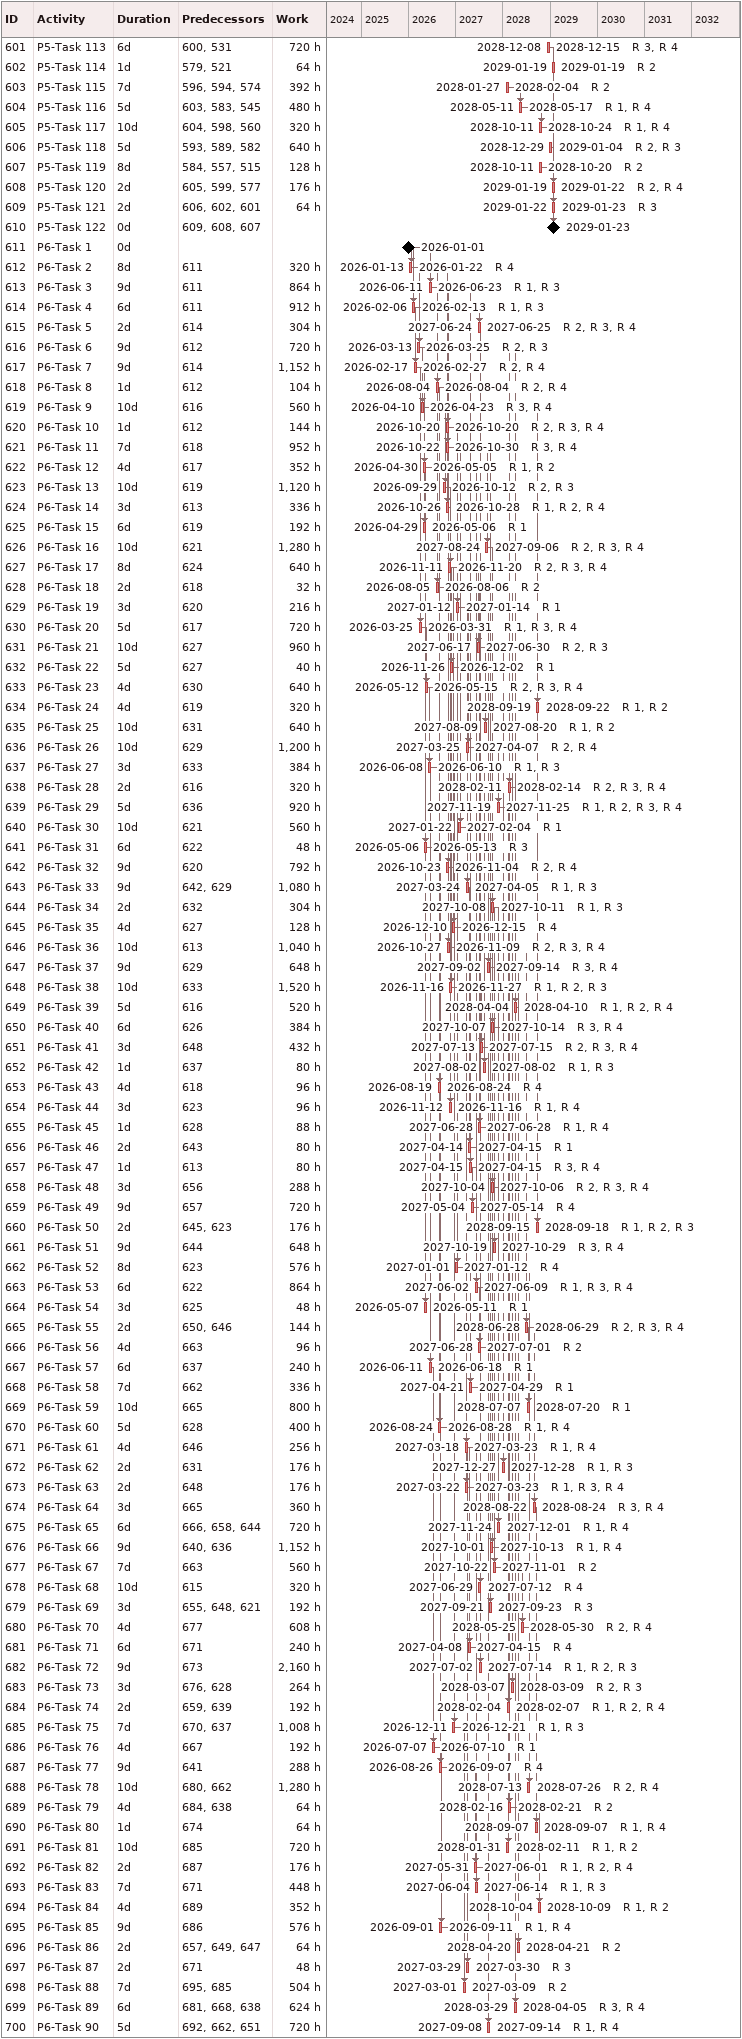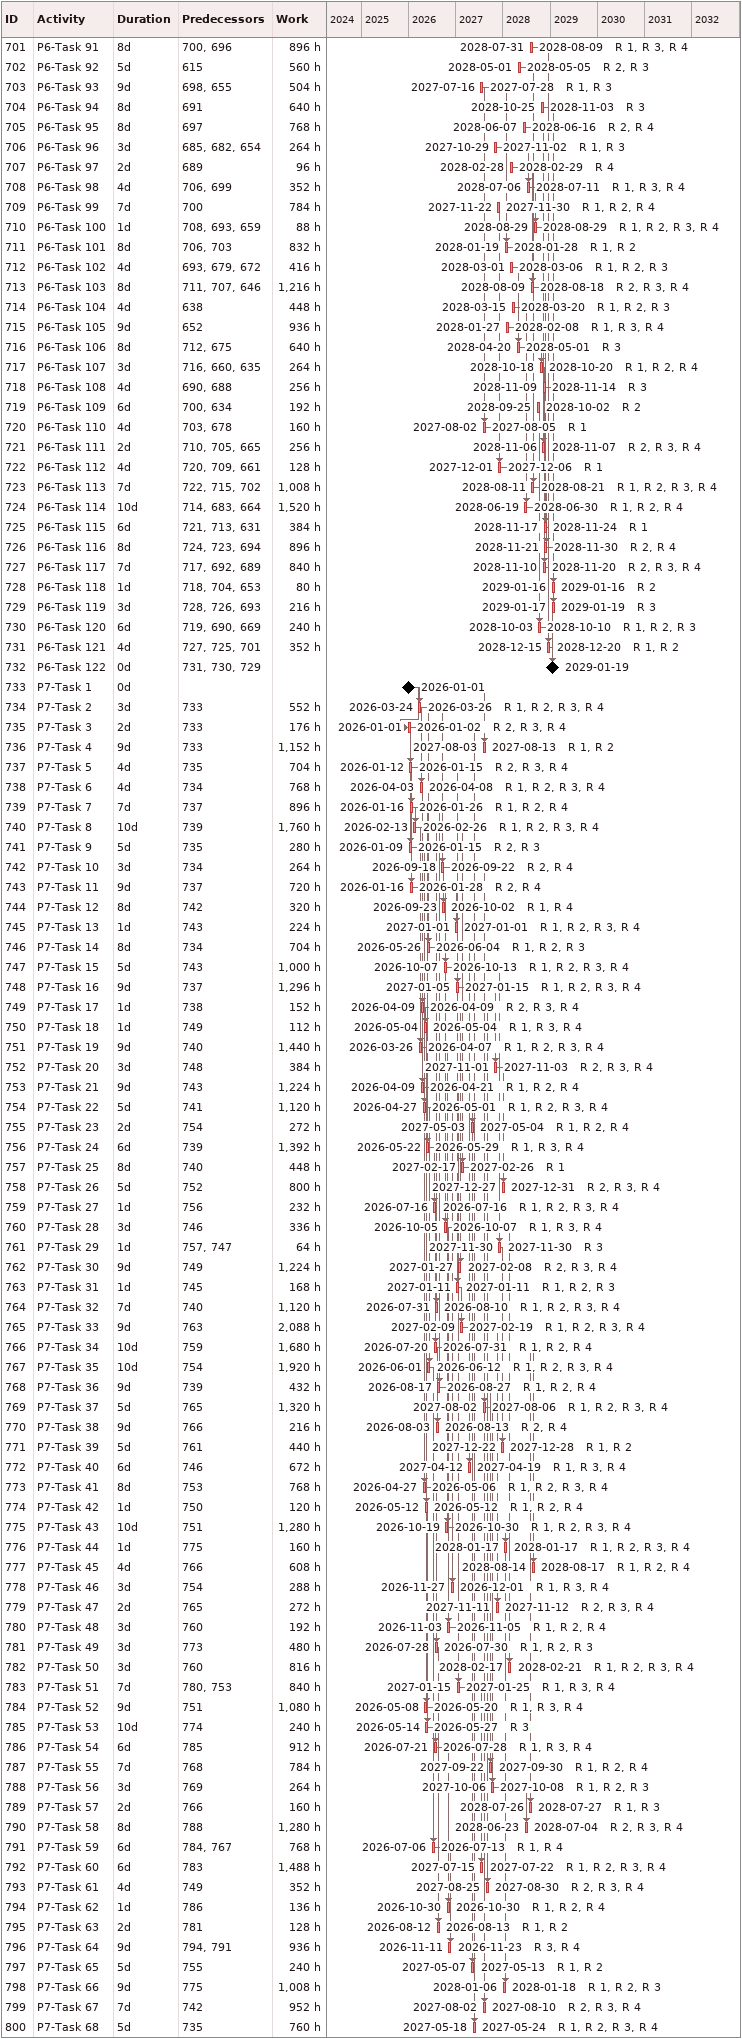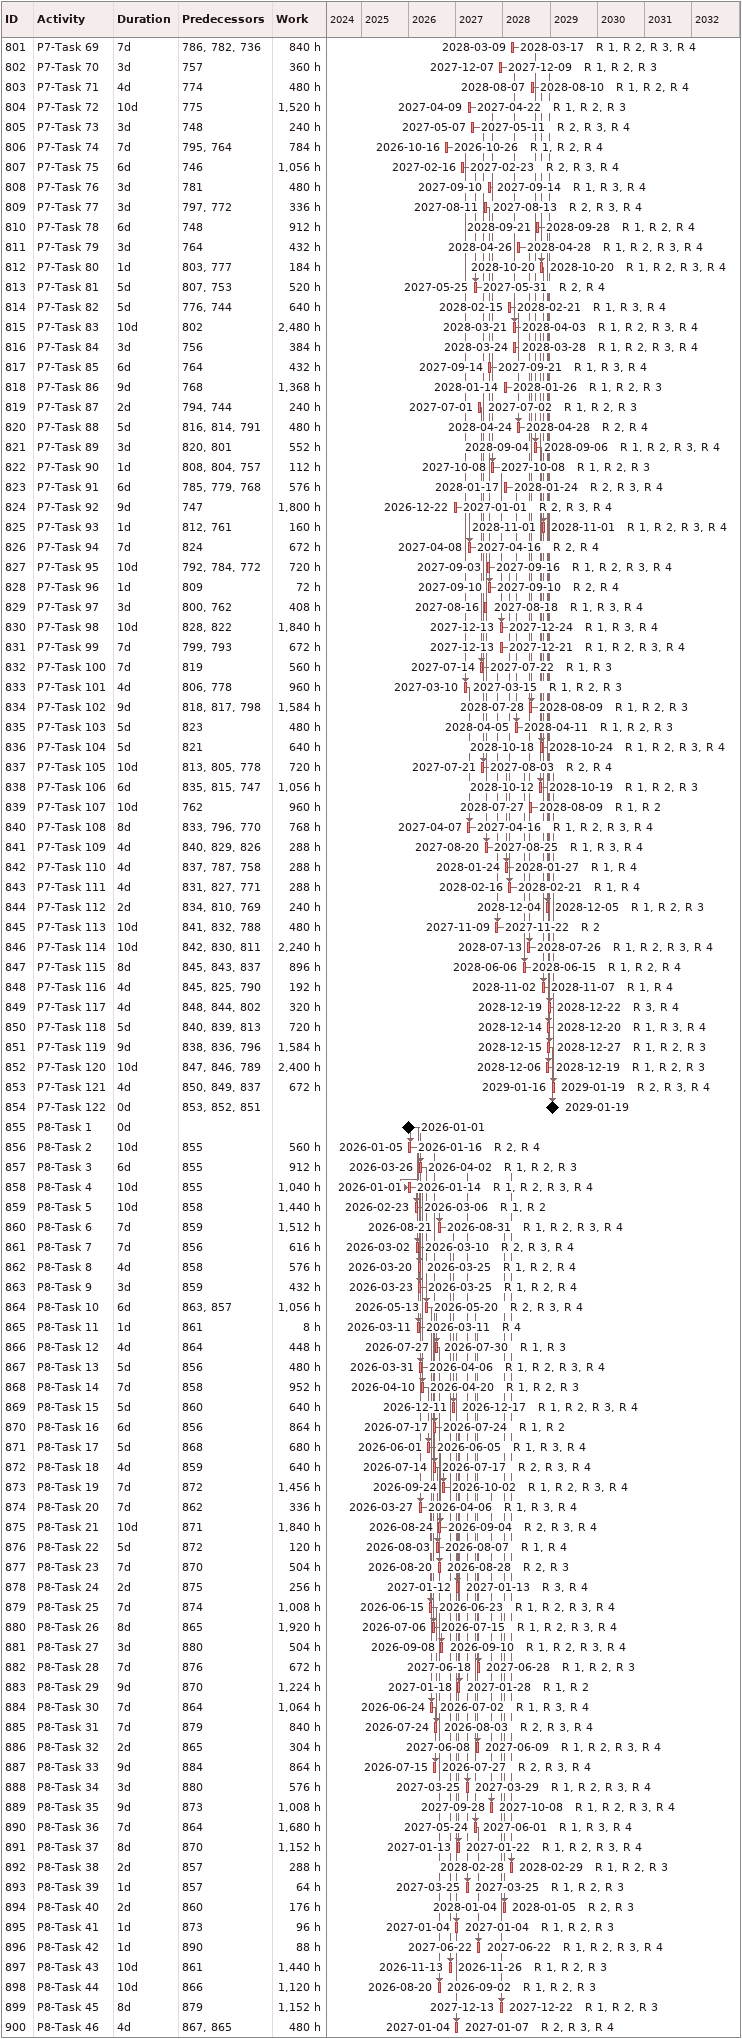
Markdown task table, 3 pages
| ID | Task | Duration | Start | Finish | Predecessors | Resources | Work (h) |
|---|---|---|---|---|---|---|---|
| 601 | P5-Task 113 | 6d | 2028-12-08 | 2028-12-15 | 600, 531 | R 3, R 4 | 720 |
| 602 | P5-Task 114 | 1d | 2029-01-19 | 2029-01-19 | 579, 521 | R 2 | 64 |
| 603 | P5-Task 115 | 7d | 2028-01-27 | 2028-02-04 | 596, 594, 574 | R 2 | 392 |
| 604 | P5-Task 116 | 5d | 2028-05-11 | 2028-05-17 | 603, 583, 545 | R 1, R 4 | 480 |
| 605 | P5-Task 117 | 10d | 2028-10-11 | 2028-10-24 | 604, 598, 560 | R 1, R 4 | 320 |
| 606 | P5-Task 118 | 5d | 2028-12-29 | 2029-01-04 | 593, 589, 582 | R 2, R 3 | 640 |
| 607 | P5-Task 119 | 8d | 2028-10-11 | 2028-10-20 | 584, 557, 515 | R 2 | 128 |
| 608 | P5-Task 120 | 2d | 2029-01-19 | 2029-01-22 | 605, 599, 577 | R 2, R 4 | 176 |
| 609 | P5-Task 121 | 2d | 2029-01-22 | 2029-01-23 | 606, 602, 601 | R 3 | 64 |
| 610 | P5-Task 122 | 0d | 2029-01-23 | 2029-01-23 | 609, 608, 607 |  |  |
| 611 | P6-Task 1 | 0d | 2026-01-01 | 2026-01-01 |  |  |  |
| 612 | P6-Task 2 | 8d | 2026-01-13 | 2026-01-22 | 611 | R 4 | 320 |
| 613 | P6-Task 3 | 9d | 2026-06-11 | 2026-06-23 | 611 | R 1, R 3 | 864 |
| 614 | P6-Task 4 | 6d | 2026-02-06 | 2026-02-13 | 611 | R 1, R 3 | 912 |
| 615 | P6-Task 5 | 2d | 2027-06-24 | 2027-06-25 | 614 | R 2, R 3, R 4 | 304 |
| 616 | P6-Task 6 | 9d | 2026-03-13 | 2026-03-25 | 612 | R 2, R 3 | 720 |
| 617 | P6-Task 7 | 9d | 2026-02-17 | 2026-02-27 | 614 | R 2, R 4 | 1152 |
| 618 | P6-Task 8 | 1d | 2026-08-04 | 2026-08-04 | 612 | R 2, R 4 | 104 |
| 619 | P6-Task 9 | 10d | 2026-04-10 | 2026-04-23 | 616 | R 3, R 4 | 560 |
| 620 | P6-Task 10 | 1d | 2026-10-20 | 2026-10-20 | 612 | R 2, R 3, R 4 | 144 |
| 621 | P6-Task 11 | 7d | 2026-10-22 | 2026-10-30 | 618 | R 3, R 4 | 952 |
| 622 | P6-Task 12 | 4d | 2026-04-30 | 2026-05-05 | 617 | R 1, R 2 | 352 |
| 623 | P6-Task 13 | 10d | 2026-09-29 | 2026-10-12 | 619 | R 2, R 3 | 1120 |
| 624 | P6-Task 14 | 3d | 2026-10-26 | 2026-10-28 | 613 | R 1, R 2, R 4 | 336 |
| 625 | P6-Task 15 | 6d | 2026-04-29 | 2026-05-06 | 619 | R 1 | 192 |
| 626 | P6-Task 16 | 10d | 2027-08-24 | 2027-09-06 | 621 | R 2, R 3, R 4 | 1280 |
| 627 | P6-Task 17 | 8d | 2026-11-11 | 2026-11-20 | 624 | R 2, R 3, R 4 | 640 |
| 628 | P6-Task 18 | 2d | 2026-08-05 | 2026-08-06 | 618 | R 2 | 32 |
| 629 | P6-Task 19 | 3d | 2027-01-12 | 2027-01-14 | 620 | R 1 | 216 |
| 630 | P6-Task 20 | 5d | 2026-03-25 | 2026-03-31 | 617 | R 1, R 3, R 4 | 720 |
| 631 | P6-Task 21 | 10d | 2027-06-17 | 2027-06-30 | 627 | R 2, R 3 | 960 |
| 632 | P6-Task 22 | 5d | 2026-11-26 | 2026-12-02 | 627 | R 1 | 40 |
| 633 | P6-Task 23 | 4d | 2026-05-12 | 2026-05-15 | 630 | R 2, R 3, R 4 | 640 |
| 634 | P6-Task 24 | 4d | 2028-09-19 | 2028-09-22 | 619 | R 1, R 2 | 320 |
| 635 | P6-Task 25 | 10d | 2027-08-09 | 2027-08-20 | 631 | R 1, R 2 | 640 |
| 636 | P6-Task 26 | 10d | 2027-03-25 | 2027-04-07 | 629 | R 2, R 4 | 1200 |
| 637 | P6-Task 27 | 3d | 2026-06-08 | 2026-06-10 | 633 | R 1, R 3 | 384 |
| 638 | P6-Task 28 | 2d | 2028-02-11 | 2028-02-14 | 616 | R 2, R 3, R 4 | 320 |
| 639 | P6-Task 29 | 5d | 2027-11-19 | 2027-11-25 | 636 | R 1, R 2, R 3, R 4 | 920 |
| 640 | P6-Task 30 | 10d | 2027-01-22 | 2027-02-04 | 621 | R 1 | 560 |
| 641 | P6-Task 31 | 6d | 2026-05-06 | 2026-05-13 | 622 | R 3 | 48 |
| 642 | P6-Task 32 | 9d | 2026-10-23 | 2026-11-04 | 620 | R 2, R 4 | 792 |
| 643 | P6-Task 33 | 9d | 2027-03-24 | 2027-04-05 | 642, 629 | R 1, R 3 | 1080 |
| 644 | P6-Task 34 | 2d | 2027-10-08 | 2027-10-11 | 632 | R 1, R 3 | 304 |
| 645 | P6-Task 35 | 4d | 2026-12-10 | 2026-12-15 | 627 | R 4 | 128 |
| 646 | P6-Task 36 | 10d | 2026-10-27 | 2026-11-09 | 613 | R 2, R 3, R 4 | 1040 |
| 647 | P6-Task 37 | 9d | 2027-09-02 | 2027-09-14 | 629 | R 3, R 4 | 648 |
| 648 | P6-Task 38 | 10d | 2026-11-16 | 2026-11-27 | 633 | R 1, R 2, R 3 | 1520 |
| 649 | P6-Task 39 | 5d | 2028-04-04 | 2028-04-10 | 616 | R 1, R 2, R 4 | 520 |
| 650 | P6-Task 40 | 6d | 2027-10-07 | 2027-10-14 | 626 | R 3, R 4 | 384 |
| 651 | P6-Task 41 | 3d | 2027-07-13 | 2027-07-15 | 648 | R 2, R 3, R 4 | 432 |
| 652 | P6-Task 42 | 1d | 2027-08-02 | 2027-08-02 | 637 | R 1, R 3 | 80 |
| 653 | P6-Task 43 | 4d | 2026-08-19 | 2026-08-24 | 618 | R 4 | 96 |
| 654 | P6-Task 44 | 3d | 2026-11-12 | 2026-11-16 | 623 | R 1, R 4 | 96 |
| 655 | P6-Task 45 | 1d | 2027-06-28 | 2027-06-28 | 628 | R 1, R 4 | 88 |
| 656 | P6-Task 46 | 2d | 2027-04-14 | 2027-04-15 | 643 | R 1 | 80 |
| 657 | P6-Task 47 | 1d | 2027-04-15 | 2027-04-15 | 613 | R 3, R 4 | 80 |
| 658 | P6-Task 48 | 3d | 2027-10-04 | 2027-10-06 | 656 | R 2, R 3, R 4 | 288 |
| 659 | P6-Task 49 | 9d | 2027-05-04 | 2027-05-14 | 657 | R 4 | 720 |
| 660 | P6-Task 50 | 2d | 2028-09-15 | 2028-09-18 | 645, 623 | R 1, R 2, R 3 | 176 |
| 661 | P6-Task 51 | 9d | 2027-10-19 | 2027-10-29 | 644 | R 3, R 4 | 648 |
| 662 | P6-Task 52 | 8d | 2027-01-01 | 2027-01-12 | 623 | R 4 | 576 |
| 663 | P6-Task 53 | 6d | 2027-06-02 | 2027-06-09 | 622 | R 1, R 3, R 4 | 864 |
| 664 | P6-Task 54 | 3d | 2026-05-07 | 2026-05-11 | 625 | R 1 | 48 |
| 665 | P6-Task 55 | 2d | 2028-06-28 | 2028-06-29 | 650, 646 | R 2, R 3, R 4 | 144 |
| 666 | P6-Task 56 | 4d | 2027-06-28 | 2027-07-01 | 663 | R 2 | 96 |
| 667 | P6-Task 57 | 6d | 2026-06-11 | 2026-06-18 | 637 | R 1 | 240 |
| 668 | P6-Task 58 | 7d | 2027-04-21 | 2027-04-29 | 662 | R 1 | 336 |
| 669 | P6-Task 59 | 10d | 2028-07-07 | 2028-07-20 | 665 | R 1 | 800 |
| 670 | P6-Task 60 | 5d | 2026-08-24 | 2026-08-28 | 628 | R 1, R 4 | 400 |
| 671 | P6-Task 61 | 4d | 2027-03-18 | 2027-03-23 | 646 | R 1, R 4 | 256 |
| 672 | P6-Task 62 | 2d | 2027-12-27 | 2027-12-28 | 631 | R 1, R 3 | 176 |
| 673 | P6-Task 63 | 2d | 2027-03-22 | 2027-03-23 | 648 | R 1, R 3, R 4 | 176 |
| 674 | P6-Task 64 | 3d | 2028-08-22 | 2028-08-24 | 665 | R 3, R 4 | 360 |
| 675 | P6-Task 65 | 6d | 2027-11-24 | 2027-12-01 | 666, 658, 644 | R 1, R 4 | 720 |
| 676 | P6-Task 66 | 9d | 2027-10-01 | 2027-10-13 | 640, 636 | R 1, R 4 | 1152 |
| 677 | P6-Task 67 | 7d | 2027-10-22 | 2027-11-01 | 663 | R 2 | 560 |
| 678 | P6-Task 68 | 10d | 2027-06-29 | 2027-07-12 | 615 | R 4 | 320 |
| 679 | P6-Task 69 | 3d | 2027-09-21 | 2027-09-23 | 655, 648, 621 | R 3 | 192 |
| 680 | P6-Task 70 | 4d | 2028-05-25 | 2028-05-30 | 677 | R 2, R 4 | 608 |
| 681 | P6-Task 71 | 6d | 2027-04-08 | 2027-04-15 | 671 | R 4 | 240 |
| 682 | P6-Task 72 | 9d | 2027-07-02 | 2027-07-14 | 673 | R 1, R 2, R 3 | 2160 |
| 683 | P6-Task 73 | 3d | 2028-03-07 | 2028-03-09 | 676, 628 | R 2, R 3 | 264 |
| 684 | P6-Task 74 | 2d | 2028-02-04 | 2028-02-07 | 659, 639 | R 1, R 2, R 4 | 192 |
| 685 | P6-Task 75 | 7d | 2026-12-11 | 2026-12-21 | 670, 637 | R 1, R 3 | 1008 |
| 686 | P6-Task 76 | 4d | 2026-07-07 | 2026-07-10 | 667 | R 1 | 192 |
| 687 | P6-Task 77 | 9d | 2026-08-26 | 2026-09-07 | 641 | R 4 | 288 |
| 688 | P6-Task 78 | 10d | 2028-07-13 | 2028-07-26 | 680, 662 | R 2, R 4 | 1280 |
| 689 | P6-Task 79 | 4d | 2028-02-16 | 2028-02-21 | 684, 638 | R 2 | 64 |
| 690 | P6-Task 80 | 1d | 2028-09-07 | 2028-09-07 | 674 | R 1, R 4 | 64 |
| 691 | P6-Task 81 | 10d | 2028-01-31 | 2028-02-11 | 685 | R 1, R 2 | 720 |
| 692 | P6-Task 82 | 2d | 2027-05-31 | 2027-06-01 | 687 | R 1, R 2, R 4 | 176 |
| 693 | P6-Task 83 | 7d | 2027-06-04 | 2027-06-14 | 671 | R 1, R 3 | 448 |
| 694 | P6-Task 84 | 4d | 2028-10-04 | 2028-10-09 | 689 | R 1, R 2 | 352 |
| 695 | P6-Task 85 | 9d | 2026-09-01 | 2026-09-11 | 686 | R 1, R 4 | 576 |
| 696 | P6-Task 86 | 2d | 2028-04-20 | 2028-04-21 | 657, 649, 647 | R 2 | 64 |
| 697 | P6-Task 87 | 2d | 2027-03-29 | 2027-03-30 | 671 | R 3 | 48 |
| 698 | P6-Task 88 | 7d | 2027-03-01 | 2027-03-09 | 695, 685 | R 2 | 504 |
| 699 | P6-Task 89 | 6d | 2028-03-29 | 2028-04-05 | 681, 668, 638 | R 3, R 4 | 624 |
| 700 | P6-Task 90 | 5d | 2027-09-08 | 2027-09-14 | 692, 662, 651 | R 1, R 4 | 720 |
| 701 | P6-Task 91 | 8d | 2028-07-31 | 2028-08-09 | 700, 696 | R 1, R 3, R 4 | 896 |
| 702 | P6-Task 92 | 5d | 2028-05-01 | 2028-05-05 | 615 | R 2, R 3 | 560 |
| 703 | P6-Task 93 | 9d | 2027-07-16 | 2027-07-28 | 698, 655 | R 1, R 3 | 504 |
| 704 | P6-Task 94 | 8d | 2028-10-25 | 2028-11-03 | 691 | R 3 | 640 |
| 705 | P6-Task 95 | 8d | 2028-06-07 | 2028-06-16 | 697 | R 2, R 4 | 768 |
| 706 | P6-Task 96 | 3d | 2027-10-29 | 2027-11-02 | 685, 682, 654 | R 1, R 3 | 264 |
| 707 | P6-Task 97 | 2d | 2028-02-28 | 2028-02-29 | 689 | R 4 | 96 |
| 708 | P6-Task 98 | 4d | 2028-07-06 | 2028-07-11 | 706, 699 | R 1, R 3, R 4 | 352 |
| 709 | P6-Task 99 | 7d | 2027-11-22 | 2027-11-30 | 700 | R 1, R 2, R 4 | 784 |
| 710 | P6-Task 100 | 1d | 2028-08-29 | 2028-08-29 | 708, 693, 659 | R 1, R 2, R 3, R 4 | 88 |
| 711 | P6-Task 101 | 8d | 2028-01-19 | 2028-01-28 | 706, 703 | R 1, R 2 | 832 |
| 712 | P6-Task 102 | 4d | 2028-03-01 | 2028-03-06 | 693, 679, 672 | R 1, R 2, R 3 | 416 |
| 713 | P6-Task 103 | 8d | 2028-08-09 | 2028-08-18 | 711, 707, 646 | R 2, R 3, R 4 | 1216 |
| 714 | P6-Task 104 | 4d | 2028-03-15 | 2028-03-20 | 638 | R 1, R 2, R 3 | 448 |
| 715 | P6-Task 105 | 9d | 2028-01-27 | 2028-02-08 | 652 | R 1, R 3, R 4 | 936 |
| 716 | P6-Task 106 | 8d | 2028-04-20 | 2028-05-01 | 712, 675 | R 3 | 640 |
| 717 | P6-Task 107 | 3d | 2028-10-18 | 2028-10-20 | 716, 660, 635 | R 1, R 2, R 4 | 264 |
| 718 | P6-Task 108 | 4d | 2028-11-09 | 2028-11-14 | 690, 688 | R 3 | 256 |
| 719 | P6-Task 109 | 6d | 2028-09-25 | 2028-10-02 | 700, 634 | R 2 | 192 |
| 720 | P6-Task 110 | 4d | 2027-08-02 | 2027-08-05 | 703, 678 | R 1 | 160 |
| 721 | P6-Task 111 | 2d | 2028-11-06 | 2028-11-07 | 710, 705, 665 | R 2, R 3, R 4 | 256 |
| 722 | P6-Task 112 | 4d | 2027-12-01 | 2027-12-06 | 720, 709, 661 | R 1 | 128 |
| 723 | P6-Task 113 | 7d | 2028-08-11 | 2028-08-21 | 722, 715, 702 | R 1, R 2, R 3, R 4 | 1008 |
| 724 | P6-Task 114 | 10d | 2028-06-19 | 2028-06-30 | 714, 683, 664 | R 1, R 2, R 4 | 1520 |
| 725 | P6-Task 115 | 6d | 2028-11-17 | 2028-11-24 | 721, 713, 631 | R 1 | 384 |
| 726 | P6-Task 116 | 8d | 2028-11-21 | 2028-11-30 | 724, 723, 694 | R 2, R 4 | 896 |
| 727 | P6-Task 117 | 7d | 2028-11-10 | 2028-11-20 | 717, 692, 689 | R 2, R 3, R 4 | 840 |
| 728 | P6-Task 118 | 1d | 2029-01-16 | 2029-01-16 | 718, 704, 653 | R 2 | 80 |
| 729 | P6-Task 119 | 3d | 2029-01-17 | 2029-01-19 | 728, 726, 693 | R 3 | 216 |
| 730 | P6-Task 120 | 6d | 2028-10-03 | 2028-10-10 | 719, 690, 669 | R 1, R 2, R 3 | 240 |
| 731 | P6-Task 121 | 4d | 2028-12-15 | 2028-12-20 | 727, 725, 701 | R 1, R 2 | 352 |
| 732 | P6-Task 122 | 0d | 2029-01-19 | 2029-01-19 | 731, 730, 729 |  |  |
| 733 | P7-Task 1 | 0d | 2026-01-01 | 2026-01-01 |  |  |  |
| 734 | P7-Task 2 | 3d | 2026-03-24 | 2026-03-26 | 733 | R 1, R 2, R 3, R 4 | 552 |
| 735 | P7-Task 3 | 2d | 2026-01-01 | 2026-01-02 | 733 | R 2, R 3, R 4 | 176 |
| 736 | P7-Task 4 | 9d | 2027-08-03 | 2027-08-13 | 733 | R 1, R 2 | 1152 |
| 737 | P7-Task 5 | 4d | 2026-01-12 | 2026-01-15 | 735 | R 2, R 3, R 4 | 704 |
| 738 | P7-Task 6 | 4d | 2026-04-03 | 2026-04-08 | 734 | R 1, R 2, R 3, R 4 | 768 |
| 739 | P7-Task 7 | 7d | 2026-01-16 | 2026-01-26 | 737 | R 1, R 2, R 4 | 896 |
| 740 | P7-Task 8 | 10d | 2026-02-13 | 2026-02-26 | 739 | R 1, R 2, R 3, R 4 | 1760 |
| 741 | P7-Task 9 | 5d | 2026-01-09 | 2026-01-15 | 735 | R 2, R 3 | 280 |
| 742 | P7-Task 10 | 3d | 2026-09-18 | 2026-09-22 | 734 | R 2, R 4 | 264 |
| 743 | P7-Task 11 | 9d | 2026-01-16 | 2026-01-28 | 737 | R 2, R 4 | 720 |
| 744 | P7-Task 12 | 8d | 2026-09-23 | 2026-10-02 | 742 | R 1, R 4 | 320 |
| 745 | P7-Task 13 | 1d | 2027-01-01 | 2027-01-01 | 743 | R 1, R 2, R 3, R 4 | 224 |
| 746 | P7-Task 14 | 8d | 2026-05-26 | 2026-06-04 | 734 | R 1, R 2, R 3 | 704 |
| 747 | P7-Task 15 | 5d | 2026-10-07 | 2026-10-13 | 743 | R 1, R 2, R 3, R 4 | 1000 |
| 748 | P7-Task 16 | 9d | 2027-01-05 | 2027-01-15 | 737 | R 1, R 2, R 3, R 4 | 1296 |
| 749 | P7-Task 17 | 1d | 2026-04-09 | 2026-04-09 | 738 | R 2, R 3, R 4 | 152 |
| 750 | P7-Task 18 | 1d | 2026-05-04 | 2026-05-04 | 749 | R 1, R 3, R 4 | 112 |
| 751 | P7-Task 19 | 9d | 2026-03-26 | 2026-04-07 | 740 | R 1, R 2, R 3, R 4 | 1440 |
| 752 | P7-Task 20 | 3d | 2027-11-01 | 2027-11-03 | 748 | R 2, R 3, R 4 | 384 |
| 753 | P7-Task 21 | 9d | 2026-04-09 | 2026-04-21 | 743 | R 1, R 2, R 4 | 1224 |
| 754 | P7-Task 22 | 5d | 2026-04-27 | 2026-05-01 | 741 | R 1, R 2, R 3, R 4 | 1120 |
| 755 | P7-Task 23 | 2d | 2027-05-03 | 2027-05-04 | 754 | R 1, R 2, R 4 | 272 |
| 756 | P7-Task 24 | 6d | 2026-05-22 | 2026-05-29 | 739 | R 1, R 3, R 4 | 1392 |
| 757 | P7-Task 25 | 8d | 2027-02-17 | 2027-02-26 | 740 | R 1 | 448 |
| 758 | P7-Task 26 | 5d | 2027-12-27 | 2027-12-31 | 752 | R 2, R 3, R 4 | 800 |
| 759 | P7-Task 27 | 1d | 2026-07-16 | 2026-07-16 | 756 | R 1, R 2, R 3, R 4 | 232 |
| 760 | P7-Task 28 | 3d | 2026-10-05 | 2026-10-07 | 746 | R 1, R 3, R 4 | 336 |
| 761 | P7-Task 29 | 1d | 2027-11-30 | 2027-11-30 | 757, 747 | R 3 | 64 |
| 762 | P7-Task 30 | 9d | 2027-01-27 | 2027-02-08 | 749 | R 2, R 3, R 4 | 1224 |
| 763 | P7-Task 31 | 1d | 2027-01-11 | 2027-01-11 | 745 | R 1, R 2, R 3 | 168 |
| 764 | P7-Task 32 | 7d | 2026-07-31 | 2026-08-10 | 740 | R 1, R 2, R 3, R 4 | 1120 |
| 765 | P7-Task 33 | 9d | 2027-02-09 | 2027-02-19 | 763 | R 1, R 2, R 3, R 4 | 2088 |
| 766 | P7-Task 34 | 10d | 2026-07-20 | 2026-07-31 | 759 | R 1, R 2, R 4 | 1680 |
| 767 | P7-Task 35 | 10d | 2026-06-01 | 2026-06-12 | 754 | R 1, R 2, R 3, R 4 | 1920 |
| 768 | P7-Task 36 | 9d | 2026-08-17 | 2026-08-27 | 739 | R 1, R 2, R 4 | 432 |
| 769 | P7-Task 37 | 5d | 2027-08-02 | 2027-08-06 | 765 | R 1, R 2, R 3, R 4 | 1320 |
| 770 | P7-Task 38 | 9d | 2026-08-03 | 2026-08-13 | 766 | R 2, R 4 | 216 |
| 771 | P7-Task 39 | 5d | 2027-12-22 | 2027-12-28 | 761 | R 1, R 2 | 440 |
| 772 | P7-Task 40 | 6d | 2027-04-12 | 2027-04-19 | 746 | R 1, R 3, R 4 | 672 |
| 773 | P7-Task 41 | 8d | 2026-04-27 | 2026-05-06 | 753 | R 1, R 2, R 3, R 4 | 768 |
| 774 | P7-Task 42 | 1d | 2026-05-12 | 2026-05-12 | 750 | R 1, R 2, R 4 | 120 |
| 775 | P7-Task 43 | 10d | 2026-10-19 | 2026-10-30 | 751 | R 1, R 2, R 3, R 4 | 1280 |
| 776 | P7-Task 44 | 1d | 2028-01-17 | 2028-01-17 | 775 | R 1, R 2, R 3, R 4 | 160 |
| 777 | P7-Task 45 | 4d | 2028-08-14 | 2028-08-17 | 766 | R 1, R 2, R 4 | 608 |
| 778 | P7-Task 46 | 3d | 2026-11-27 | 2026-12-01 | 754 | R 1, R 3, R 4 | 288 |
| 779 | P7-Task 47 | 2d | 2027-11-11 | 2027-11-12 | 765 | R 2, R 3, R 4 | 272 |
| 780 | P7-Task 48 | 3d | 2026-11-03 | 2026-11-05 | 760 | R 1, R 2, R 4 | 192 |
| 781 | P7-Task 49 | 3d | 2026-07-28 | 2026-07-30 | 773 | R 1, R 2, R 3 | 480 |
| 782 | P7-Task 50 | 3d | 2028-02-17 | 2028-02-21 | 760 | R 1, R 2, R 3, R 4 | 816 |
| 783 | P7-Task 51 | 7d | 2027-01-15 | 2027-01-25 | 780, 753 | R 1, R 3, R 4 | 840 |
| 784 | P7-Task 52 | 9d | 2026-05-08 | 2026-05-20 | 751 | R 1, R 3, R 4 | 1080 |
| 785 | P7-Task 53 | 10d | 2026-05-14 | 2026-05-27 | 774 | R 3 | 240 |
| 786 | P7-Task 54 | 6d | 2026-07-21 | 2026-07-28 | 785 | R 1, R 3, R 4 | 912 |
| 787 | P7-Task 55 | 7d | 2027-09-22 | 2027-09-30 | 768 | R 1, R 2, R 4 | 784 |
| 788 | P7-Task 56 | 3d | 2027-10-06 | 2027-10-08 | 769 | R 1, R 2, R 3 | 264 |
| 789 | P7-Task 57 | 2d | 2028-07-26 | 2028-07-27 | 766 | R 1, R 3 | 160 |
| 790 | P7-Task 58 | 8d | 2028-06-23 | 2028-07-04 | 788 | R 2, R 3, R 4 | 1280 |
| 791 | P7-Task 59 | 6d | 2026-07-06 | 2026-07-13 | 784, 767 | R 1, R 4 | 768 |
| 792 | P7-Task 60 | 6d | 2027-07-15 | 2027-07-22 | 783 | R 1, R 2, R 3, R 4 | 1488 |
| 793 | P7-Task 61 | 4d | 2027-08-25 | 2027-08-30 | 749 | R 2, R 3, R 4 | 352 |
| 794 | P7-Task 62 | 1d | 2026-10-30 | 2026-10-30 | 786 | R 1, R 2, R 4 | 136 |
| 795 | P7-Task 63 | 2d | 2026-08-12 | 2026-08-13 | 781 | R 1, R 2 | 128 |
| 796 | P7-Task 64 | 9d | 2026-11-11 | 2026-11-23 | 794, 791 | R 3, R 4 | 936 |
| 797 | P7-Task 65 | 5d | 2027-05-07 | 2027-05-13 | 755 | R 1, R 2 | 240 |
| 798 | P7-Task 66 | 9d | 2028-01-06 | 2028-01-18 | 775 | R 1, R 2, R 3 | 1008 |
| 799 | P7-Task 67 | 7d | 2027-08-02 | 2027-08-10 | 742 | R 2, R 3, R 4 | 952 |
| 800 | P7-Task 68 | 5d | 2027-05-18 | 2027-05-24 | 735 | R 1, R 2, R 3, R 4 | 760 |
| 801 | P7-Task 69 | 7d | 2028-03-09 | 2028-03-17 | 786, 782, 736 | R 1, R 2, R 3, R 4 | 840 |
| 802 | P7-Task 70 | 3d | 2027-12-07 | 2027-12-09 | 757 | R 1, R 2, R 3 | 360 |
| 803 | P7-Task 71 | 4d | 2028-08-07 | 2028-08-10 | 774 | R 1, R 2, R 4 | 480 |
| 804 | P7-Task 72 | 10d | 2027-04-09 | 2027-04-22 | 775 | R 1, R 2, R 3 | 1520 |
| 805 | P7-Task 73 | 3d | 2027-05-07 | 2027-05-11 | 748 | R 2, R 3, R 4 | 240 |
| 806 | P7-Task 74 | 7d | 2026-10-16 | 2026-10-26 | 795, 764 | R 1, R 2, R 4 | 784 |
| 807 | P7-Task 75 | 6d | 2027-02-16 | 2027-02-23 | 746 | R 2, R 3, R 4 | 1056 |
| 808 | P7-Task 76 | 3d | 2027-09-10 | 2027-09-14 | 781 | R 1, R 3, R 4 | 480 |
| 809 | P7-Task 77 | 3d | 2027-08-11 | 2027-08-13 | 797, 772 | R 2, R 3, R 4 | 336 |
| 810 | P7-Task 78 | 6d | 2028-09-21 | 2028-09-28 | 748 | R 1, R 2, R 4 | 912 |
| 811 | P7-Task 79 | 3d | 2028-04-26 | 2028-04-28 | 764 | R 1, R 2, R 3, R 4 | 432 |
| 812 | P7-Task 80 | 1d | 2028-10-20 | 2028-10-20 | 803, 777 | R 1, R 2, R 3, R 4 | 184 |
| 813 | P7-Task 81 | 5d | 2027-05-25 | 2027-05-31 | 807, 753 | R 2, R 4 | 520 |
| 814 | P7-Task 82 | 5d | 2028-02-15 | 2028-02-21 | 776, 744 | R 1, R 3, R 4 | 640 |
| 815 | P7-Task 83 | 10d | 2028-03-21 | 2028-04-03 | 802 | R 1, R 2, R 3, R 4 | 2480 |
| 816 | P7-Task 84 | 3d | 2028-03-24 | 2028-03-28 | 756 | R 1, R 2, R 3, R 4 | 384 |
| 817 | P7-Task 85 | 6d | 2027-09-14 | 2027-09-21 | 764 | R 1, R 3, R 4 | 432 |
| 818 | P7-Task 86 | 9d | 2028-01-14 | 2028-01-26 | 768 | R 1, R 2, R 3 | 1368 |
| 819 | P7-Task 87 | 2d | 2027-07-01 | 2027-07-02 | 794, 744 | R 1, R 2, R 3 | 240 |
| 820 | P7-Task 88 | 5d | 2028-04-24 | 2028-04-28 | 816, 814, 791 | R 2, R 4 | 480 |
| 821 | P7-Task 89 | 3d | 2028-09-04 | 2028-09-06 | 820, 801 | R 1, R 2, R 3, R 4 | 552 |
| 822 | P7-Task 90 | 1d | 2027-10-08 | 2027-10-08 | 808, 804, 757 | R 1, R 2, R 3 | 112 |
| 823 | P7-Task 91 | 6d | 2028-01-17 | 2028-01-24 | 785, 779, 768 | R 2, R 3, R 4 | 576 |
| 824 | P7-Task 92 | 9d | 2026-12-22 | 2027-01-01 | 747 | R 2, R 3, R 4 | 1800 |
| 825 | P7-Task 93 | 1d | 2028-11-01 | 2028-11-01 | 812, 761 | R 1, R 2, R 3, R 4 | 160 |
| 826 | P7-Task 94 | 7d | 2027-04-08 | 2027-04-16 | 824 | R 2, R 4 | 672 |
| 827 | P7-Task 95 | 10d | 2027-09-03 | 2027-09-16 | 792, 784, 772 | R 1, R 2, R 3, R 4 | 720 |
| 828 | P7-Task 96 | 1d | 2027-09-10 | 2027-09-10 | 809 | R 2, R 4 | 72 |
| 829 | P7-Task 97 | 3d | 2027-08-16 | 2027-08-18 | 800, 762 | R 1, R 3, R 4 | 408 |
| 830 | P7-Task 98 | 10d | 2027-12-13 | 2027-12-24 | 828, 822 | R 1, R 3, R 4 | 1840 |
| 831 | P7-Task 99 | 7d | 2027-12-13 | 2027-12-21 | 799, 793 | R 1, R 2, R 3, R 4 | 672 |
| 832 | P7-Task 100 | 7d | 2027-07-14 | 2027-07-22 | 819 | R 1, R 3 | 560 |
| 833 | P7-Task 101 | 4d | 2027-03-10 | 2027-03-15 | 806, 778 | R 1, R 2, R 3 | 960 |
| 834 | P7-Task 102 | 9d | 2028-07-28 | 2028-08-09 | 818, 817, 798 | R 1, R 2, R 3 | 1584 |
| 835 | P7-Task 103 | 5d | 2028-04-05 | 2028-04-11 | 823 | R 1, R 2, R 3 | 480 |
| 836 | P7-Task 104 | 5d | 2028-10-18 | 2028-10-24 | 821 | R 1, R 2, R 3, R 4 | 640 |
| 837 | P7-Task 105 | 10d | 2027-07-21 | 2027-08-03 | 813, 805, 778 | R 2, R 4 | 720 |
| 838 | P7-Task 106 | 6d | 2028-10-12 | 2028-10-19 | 835, 815, 747 | R 1, R 2, R 3 | 1056 |
| 839 | P7-Task 107 | 10d | 2028-07-27 | 2028-08-09 | 762 | R 1, R 2 | 960 |
| 840 | P7-Task 108 | 8d | 2027-04-07 | 2027-04-16 | 833, 796, 770 | R 1, R 2, R 3, R 4 | 768 |
| 841 | P7-Task 109 | 4d | 2027-08-20 | 2027-08-25 | 840, 829, 826 | R 1, R 3, R 4 | 288 |
| 842 | P7-Task 110 | 4d | 2028-01-24 | 2028-01-27 | 837, 787, 758 | R 1, R 4 | 288 |
| 843 | P7-Task 111 | 4d | 2028-02-16 | 2028-02-21 | 831, 827, 771 | R 1, R 4 | 288 |
| 844 | P7-Task 112 | 2d | 2028-12-04 | 2028-12-05 | 834, 810, 769 | R 1, R 2, R 3 | 240 |
| 845 | P7-Task 113 | 10d | 2027-11-09 | 2027-11-22 | 841, 832, 788 | R 2 | 480 |
| 846 | P7-Task 114 | 10d | 2028-07-13 | 2028-07-26 | 842, 830, 811 | R 1, R 2, R 3, R 4 | 2240 |
| 847 | P7-Task 115 | 8d | 2028-06-06 | 2028-06-15 | 845, 843, 837 | R 1, R 2, R 4 | 896 |
| 848 | P7-Task 116 | 4d | 2028-11-02 | 2028-11-07 | 845, 825, 790 | R 1, R 4 | 192 |
| 849 | P7-Task 117 | 4d | 2028-12-19 | 2028-12-22 | 848, 844, 802 | R 3, R 4 | 320 |
| 850 | P7-Task 118 | 5d | 2028-12-14 | 2028-12-20 | 840, 839, 813 | R 1, R 3, R 4 | 720 |
| 851 | P7-Task 119 | 9d | 2028-12-15 | 2028-12-27 | 838, 836, 796 | R 1, R 2, R 3 | 1584 |
| 852 | P7-Task 120 | 10d | 2028-12-06 | 2028-12-19 | 847, 846, 789 | R 1, R 2, R 3 | 2400 |
| 853 | P7-Task 121 | 4d | 2029-01-16 | 2029-01-19 | 850, 849, 837 | R 2, R 3, R 4 | 672 |
| 854 | P7-Task 122 | 0d | 2029-01-19 | 2029-01-19 | 853, 852, 851 |  |  |
| 855 | P8-Task 1 | 0d | 2026-01-01 | 2026-01-01 |  |  |  |
| 856 | P8-Task 2 | 10d | 2026-01-05 | 2026-01-16 | 855 | R 2, R 4 | 560 |
| 857 | P8-Task 3 | 6d | 2026-03-26 | 2026-04-02 | 855 | R 1, R 2, R 3 | 912 |
| 858 | P8-Task 4 | 10d | 2026-01-01 | 2026-01-14 | 855 | R 1, R 2, R 3, R 4 | 1040 |
| 859 | P8-Task 5 | 10d | 2026-02-23 | 2026-03-06 | 858 | R 1, R 2 | 1440 |
| 860 | P8-Task 6 | 7d | 2026-08-21 | 2026-08-31 | 859 | R 1, R 2, R 3, R 4 | 1512 |
| 861 | P8-Task 7 | 7d | 2026-03-02 | 2026-03-10 | 856 | R 2, R 3, R 4 | 616 |
| 862 | P8-Task 8 | 4d | 2026-03-20 | 2026-03-25 | 858 | R 1, R 2, R 4 | 576 |
| 863 | P8-Task 9 | 3d | 2026-03-23 | 2026-03-25 | 859 | R 1, R 2, R 4 | 432 |
| 864 | P8-Task 10 | 6d | 2026-05-13 | 2026-05-20 | 863, 857 | R 2, R 3, R 4 | 1056 |
| 865 | P8-Task 11 | 1d | 2026-03-11 | 2026-03-11 | 861 | R 4 | 8 |
| 866 | P8-Task 12 | 4d | 2026-07-27 | 2026-07-30 | 864 | R 1, R 3 | 448 |
| 867 | P8-Task 13 | 5d | 2026-03-31 | 2026-04-06 | 856 | R 1, R 2, R 3, R 4 | 480 |
| 868 | P8-Task 14 | 7d | 2026-04-10 | 2026-04-20 | 858 | R 1, R 2, R 3 | 952 |
| 869 | P8-Task 15 | 5d | 2026-12-11 | 2026-12-17 | 860 | R 1, R 2, R 3, R 4 | 640 |
| 870 | P8-Task 16 | 6d | 2026-07-17 | 2026-07-24 | 856 | R 1, R 2 | 864 |
| 871 | P8-Task 17 | 5d | 2026-06-01 | 2026-06-05 | 868 | R 1, R 3, R 4 | 680 |
| 872 | P8-Task 18 | 4d | 2026-07-14 | 2026-07-17 | 859 | R 2, R 3, R 4 | 640 |
| 873 | P8-Task 19 | 7d | 2026-09-24 | 2026-10-02 | 872 | R 1, R 2, R 3, R 4 | 1456 |
| 874 | P8-Task 20 | 7d | 2026-03-27 | 2026-04-06 | 862 | R 1, R 3, R 4 | 336 |
| 875 | P8-Task 21 | 10d | 2026-08-24 | 2026-09-04 | 871 | R 2, R 3, R 4 | 1840 |
| 876 | P8-Task 22 | 5d | 2026-08-03 | 2026-08-07 | 872 | R 1, R 4 | 120 |
| 877 | P8-Task 23 | 7d | 2026-08-20 | 2026-08-28 | 870 | R 2, R 3 | 504 |
| 878 | P8-Task 24 | 2d | 2027-01-12 | 2027-01-13 | 875 | R 3, R 4 | 256 |
| 879 | P8-Task 25 | 7d | 2026-06-15 | 2026-06-23 | 874 | R 1, R 2, R 3, R 4 | 1008 |
| 880 | P8-Task 26 | 8d | 2026-07-06 | 2026-07-15 | 865 | R 1, R 2, R 3, R 4 | 1920 |
| 881 | P8-Task 27 | 3d | 2026-09-08 | 2026-09-10 | 880 | R 1, R 2, R 3, R 4 | 504 |
| 882 | P8-Task 28 | 7d | 2027-06-18 | 2027-06-28 | 876 | R 1, R 2, R 3 | 672 |
| 883 | P8-Task 29 | 9d | 2027-01-18 | 2027-01-28 | 870 | R 1, R 2 | 1224 |
| 884 | P8-Task 30 | 7d | 2026-06-24 | 2026-07-02 | 864 | R 1, R 3, R 4 | 1064 |
| 885 | P8-Task 31 | 7d | 2026-07-24 | 2026-08-03 | 879 | R 2, R 3, R 4 | 840 |
| 886 | P8-Task 32 | 2d | 2027-06-08 | 2027-06-09 | 865 | R 1, R 2, R 3, R 4 | 304 |
| 887 | P8-Task 33 | 9d | 2026-07-15 | 2026-07-27 | 884 | R 2, R 3, R 4 | 864 |
| 888 | P8-Task 34 | 3d | 2027-03-25 | 2027-03-29 | 880 | R 1, R 2, R 3, R 4 | 576 |
| 889 | P8-Task 35 | 9d | 2027-09-28 | 2027-10-08 | 873 | R 1, R 2, R 3, R 4 | 1008 |
| 890 | P8-Task 36 | 7d | 2027-05-24 | 2027-06-01 | 864 | R 1, R 3, R 4 | 1680 |
| 891 | P8-Task 37 | 8d | 2027-01-13 | 2027-01-22 | 870 | R 1, R 2, R 3, R 4 | 1152 |
| 892 | P8-Task 38 | 2d | 2028-02-28 | 2028-02-29 | 857 | R 1, R 2, R 3 | 288 |
| 893 | P8-Task 39 | 1d | 2027-03-25 | 2027-03-25 | 857 | R 1, R 2, R 3 | 64 |
| 894 | P8-Task 40 | 2d | 2028-01-04 | 2028-01-05 | 860 | R 2, R 3 | 176 |
| 895 | P8-Task 41 | 1d | 2027-01-04 | 2027-01-04 | 873 | R 1, R 2, R 3 | 96 |
| 896 | P8-Task 42 | 1d | 2027-06-22 | 2027-06-22 | 890 | R 1, R 2, R 3, R 4 | 88 |
| 897 | P8-Task 43 | 10d | 2026-11-13 | 2026-11-26 | 861 | R 1, R 2, R 3 | 1440 |
| 898 | P8-Task 44 | 10d | 2026-08-20 | 2026-09-02 | 866 | R 1, R 2, R 3 | 1120 |
| 899 | P8-Task 45 | 8d | 2027-12-13 | 2027-12-22 | 879 | R 1, R 2, R 3 | 1152 |
| 900 | P8-Task 46 | 4d | 2027-01-04 | 2027-01-07 | 867, 865 | R 2, R 3, R 4 | 480 |
